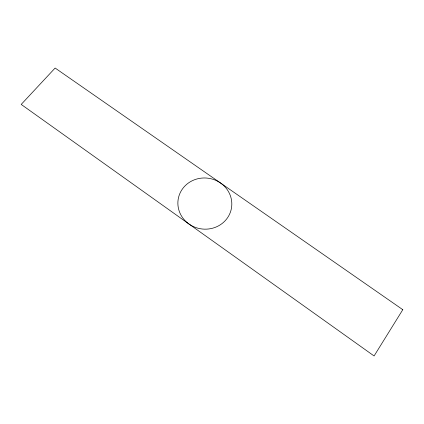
<?xml version="1.0" encoding="UTF-8"?>
<svg xmlns="http://www.w3.org/2000/svg" width="424" height="424" viewBox="0 0 424 424"><rect width="100%" height="100%" fill="white"/><g stroke="black" fill="none" stroke-linecap="round" stroke-linejoin="round"><path stroke-width="0.64" d="M402.8 309.684L374.085 355.964L21.2 104.426L55.131 68.036L402.8 309.684M187.286 222.722A27.009 25.567 9 0 0 231.356 208.714A27.009 25.567 9 0 0 195.893 179.278A27.009 25.567 9 0 0 187.286 222.722"/></g></svg>
